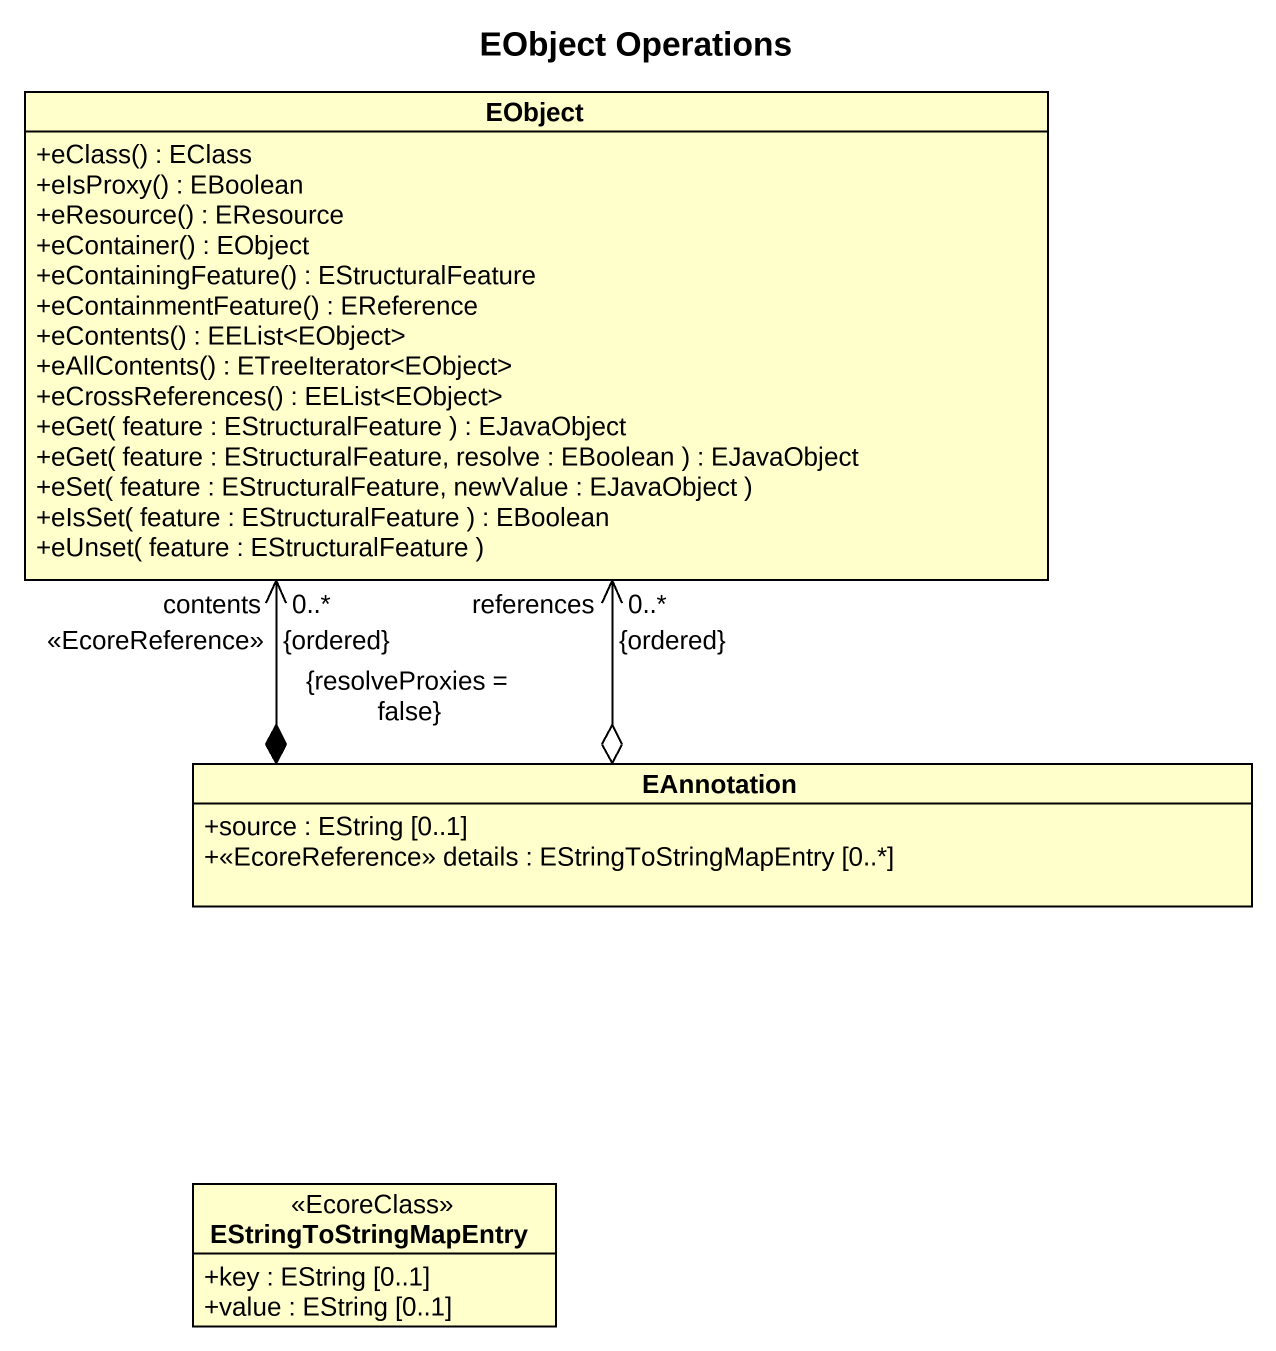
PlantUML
@startuml
title EObject Operations
hide circle
hide empty members
skinparam classAttributeIconSize 0
class EObject {
  +eClass() : EClass
  +eIsProxy() : EBoolean
  +eResource() : EResource
  +eContainer() : EObject
  +eContainingFeature() : EStructuralFeature
  +eContainmentFeature() : EReference
  +eContents() : EEList<EObject>
  +eAllContents() : ETreeIterator<EObject>
  +eCrossReferences() : EEList<EObject>
  +eGet( feature : EStructuralFeature ) : EJavaObject
  +eGet( feature : EStructuralFeature, resolve : EBoolean ) : EJavaObject
  +eSet( feature : EStructuralFeature, newValue : EJavaObject )
  +eIsSet( feature : EStructuralFeature ) : EBoolean
  +eUnset( feature : EStructuralFeature )
}
class EAnnotation {
  +source : EString [0..1]
  +<<EcoreReference>> details : EStringToStringMapEntry [0..*]
}
class EStringToStringMapEntry <<EcoreClass>> {
  +key : EString [0..1]
  +value : EString [0..1]
}
EObject "contents\n0..*\n{ordered}\n<<EcoreReference>>\n{resolveProxies = false}" <--* EAnnotation
EObject "references\n0..*\n{ordered}" <--o EAnnotation
@enduml
